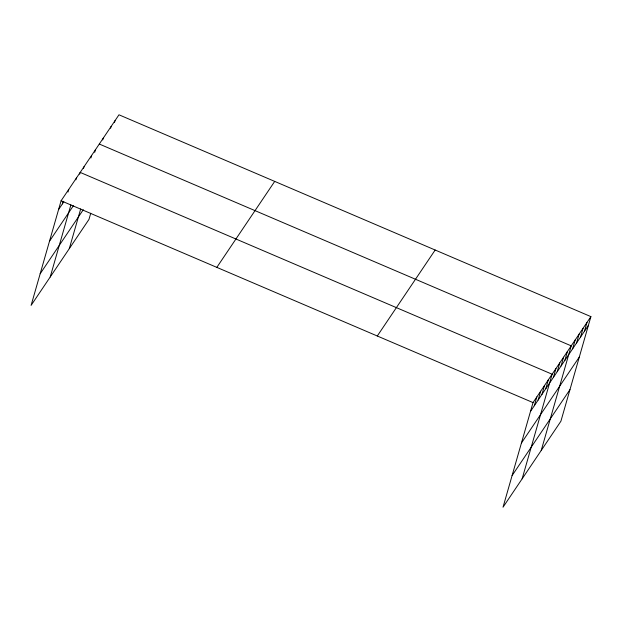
<?xml version="1.0" encoding="UTF-8"?>
<svg xmlns="http://www.w3.org/2000/svg" width="622" height="622" viewBox="0 0 622 622"><rect width="100%" height="100%" fill="white"/><g stroke="black" fill="none" stroke-linecap="round" stroke-linejoin="round"><path stroke-width="0.93" d="M590.9 316.621L533.023 402.597L503.027 507.202L560.904 421.226L590.9 316.621L118.973 114.798L61.096 200.774L31.1 305.379L88.977 219.403L90.742 213.253M62.394 203.884L63.149 201.248M67.977 192.058L68.739 189.422M75.868 179.836L76.374 178.079M50.203 277.008L70.877 204.902M79.694 174.16L80.191 172.403L552.118 374.226L522.13 478.831M83.511 168.484L84.017 166.727M90.898 158.011L91.652 155.376M94.715 152.336L95.477 149.7M69.299 248.637L80.704 208.868M102.723 139.942L103.229 138.185M110.599 128.249L111.105 126.491M114.534 122.402L115.039 120.645M534.321 405.707L536.84 396.922M538.139 400.032L540.666 391.246M541.964 394.364L544.483 385.578M545.782 388.688L548.301 379.902M553.424 377.336L555.944 368.551M557.242 371.661L559.761 362.875M561.06 365.985L563.579 357.199M564.885 360.317L567.404 351.523M541.226 450.46L571.221 345.855L99.295 144.032M572.637 348.794L575.156 340.009M576.571 342.947L579.09 334.162M580.513 337.101L583.032 328.315M584.447 331.254L586.966 322.468M58.577 209.56L63.825 201.761M49.511 241.18L73.38 205.719M40.166 273.758L83.286 209.707M216.829 267.374L274.706 181.399M377.29 335.997L435.167 250.021M530.504 411.383L588.381 325.407M521.438 443.004L579.315 357.028M512.093 475.581L569.97 389.605M61.096 200.774L533.023 402.597"/></g></svg>
